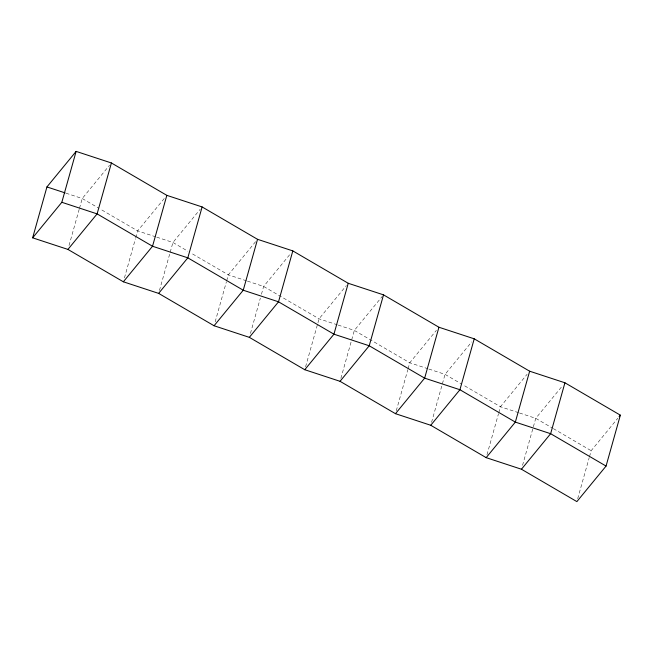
<?xml version="1.0" encoding="UTF-8"?>
<svg xmlns="http://www.w3.org/2000/svg" width="653" height="653" viewBox="0 0 653 653"><rect width="100%" height="100%" fill="white"/><g stroke="black" fill="none" stroke-linecap="round" stroke-linejoin="round"><path stroke-width="0.49" stroke-dasharray="3.27 2.45" d="M69.03 245.504L79.201 209.286M79.478 208.307L82.229 198.52L109.508 165.291M124.454 277.876L135.449 238.72M135.726 237.741L137.652 230.893L164.931 197.671M159.463 290.446L169.911 253.25M170.18 252.27L172.931 242.483L200.21 209.254M215.155 321.847L226.428 281.704M226.705 280.733L228.354 274.856L255.633 241.634M250.442 333.43L260.335 298.192M261.437 294.274L263.632 286.447L290.275 253.993M305.588 366.782L319.056 318.819L346.335 285.598M340.866 378.373L354.342 330.41L382.25 296.413M396.289 410.753L407.839 369.639M408.109 368.659L409.757 362.782L436.408 330.328M431.568 422.336L445.044 374.373L471.686 341.919M486.991 454.717L498.541 413.602M498.819 412.623L500.467 406.746L527.11 374.291M522.547 465.32L535.746 418.336L562.388 385.882M577.701 498.68L589.243 457.565M589.52 456.586L591.169 450.709L617.811 418.255M66.018 193.19L82.229 198.52L98.946 208.283M155.765 236.843L137.652 230.893L99.819 208.797M156.72 237.153L172.931 242.483L187.884 251.217M246.475 280.806L228.354 274.856L191.402 253.274M247.422 281.116L263.632 286.447L319.056 318.819L337.177 324.77M338.132 325.08L354.342 330.41L409.757 362.782L427.878 368.733M428.833 369.043L445.044 374.373L461.761 384.135M518.58 412.696L500.467 406.746L462.634 384.65M519.535 413.006L535.746 418.336L552.462 428.099M553.344 428.613L591.169 450.709"/><path stroke-width="0.98" d="M32.65 237.831L46.943 186.929L76.123 151.39L111.41 162.972L166.833 195.353L202.112 206.936L257.535 239.316L292.813 250.899L348.237 283.28L383.523 294.862L438.938 327.243L474.225 338.825L529.648 371.206L564.927 382.789L620.35 415.169L606.057 466.071L576.877 501.61L521.453 469.238L486.167 457.647L430.743 425.274L395.465 413.684L340.042 381.311L304.763 369.72L249.34 337.348L214.062 325.757L158.638 293.385L123.352 281.794L67.928 249.422L32.65 237.831L61.831 202.291L76.123 151.39M111.41 162.972L97.109 213.882L67.928 249.422M166.833 195.353L152.533 246.254L123.352 281.794M202.112 206.936L187.819 257.845L158.638 293.385M257.535 239.316L243.243 290.218L214.062 325.757M292.813 250.899L278.521 301.808L249.34 337.348M348.237 283.28L333.944 334.181L304.763 369.72M383.523 294.862L369.223 345.772L340.042 381.311M438.938 327.243L424.646 378.144L395.465 413.684M474.225 338.825L459.924 389.735L430.743 425.274M529.648 371.206L515.348 422.107L486.167 457.647M564.927 382.789L550.634 433.698L521.453 469.238M619.085 416.712L620.35 415.169M46.943 186.929L65.063 192.88M61.831 202.291L97.109 213.882L152.533 246.254L187.819 257.845L243.243 290.218L278.521 301.808L333.944 334.181L369.223 345.772L424.646 378.144L459.924 389.735L515.348 422.107L550.634 433.698L606.057 466.071"/></g></svg>
